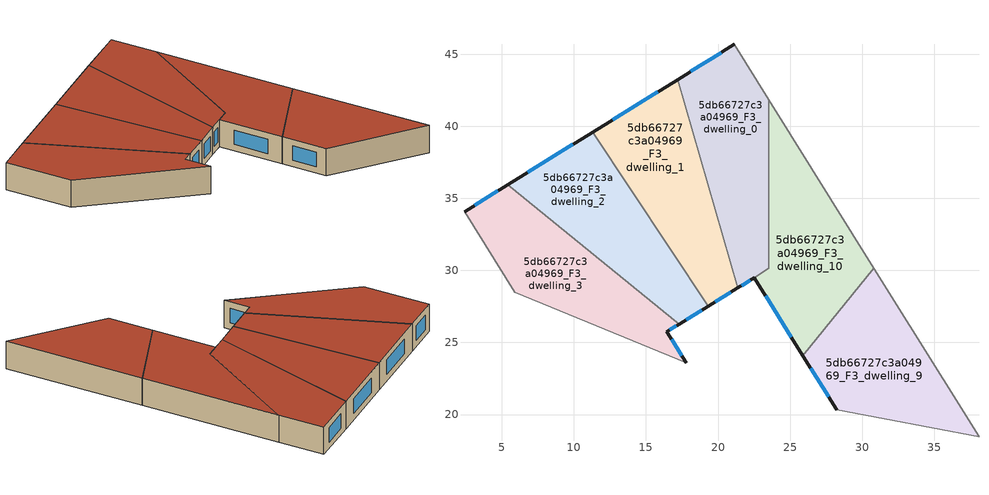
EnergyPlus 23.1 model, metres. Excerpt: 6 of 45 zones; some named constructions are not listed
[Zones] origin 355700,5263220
5db66727c3a04969_F3_dwelling_0
 floor to 5db66727c3a04969_F2_dwelling_0 (EU_floor_Construction): 21.14,45.69 23.53,41.84 23.53,30.13 21.36,28.78 17.19,43.25 z9
 wall outside (EU_wall_Construction): 21.14,45.69 17.19,43.25 / 21.36,28.78 22.51,29.5 z9:12
 wall to 5db66727c3a04969_F3_dwelling_1 (EU_wall_Construction): 17.19,43.25 21.36,28.78 z9:12
 wall adiabatic (EU_wall_Construction): 23.53,41.84 21.14,45.69 z9:12
 wall to 5db66727c3a04969_F3_dwelling_10 (EU_wall_Construction): 22.51,29.5 23.53,30.13 23.53,41.84 z9:12
 window (EU_Window_Construction): 20.21,45.12 18.12,43.82 / 21.63,28.95 22.24,29.33 z9.7:11.3
 roof outside (EU_roof_Construction): 23.53,30.13 23.53,41.84 21.14,45.69 17.19,43.25 21.36,28.78 z12
5db66727c3a04969_F3_dwelling_1
 floor to 5db66727c3a04969_F2_dwelling_1 (EU_floor_Construction): 17.19,43.25 21.36,28.78 19.34,27.53 11.31,39.6 z9
 wall outside (EU_wall_Construction): 19.34,27.53 21.36,28.78 / 17.19,43.25 11.31,39.6 z9:12
 wall to 5db66727c3a04969_F3_dwelling_2 (EU_wall_Construction): 11.31,39.6 19.34,27.53 z9:12
 window (EU_Window_Construction): 19.81,27.83 20.88,28.49 / 15.81,42.39 12.69,40.46 z9.7:11.3
 roof outside (EU_roof_Construction): 21.36,28.78 17.19,43.25 11.31,39.6 19.34,27.53 z12
5db66727c3a04969_F3_dwelling_10
 floor to 5db66727c3a04969_F2_dwelling_10 (EU_floor_Construction): 23.53,41.84 30.82,30.16 25.88,24.09 22.51,29.5 23.53,30.13 z9
 wall outside (EU_wall_Construction): 22.51,29.5 25.88,24.09 z9:12
 wall adiabatic (EU_wall_Construction): 30.82,30.16 23.53,41.84 z9:12
 wall to 5db66727c3a04969_F3_dwelling_9 (EU_wall_Construction): 25.88,24.09 30.82,30.16 z9:12
 window (EU_Window_Construction): 23.3,28.23 25.09,25.36 z9.7:11.3
 roof outside (EU_roof_Construction): 25.88,24.09 30.82,30.16 23.53,41.84 23.53,30.13 22.51,29.5 z12
5db66727c3a04969_F3_dwelling_2
 floor to 5db66727c3a04969_F2_dwelling_2 (EU_floor_Construction): 11.31,39.6 19.34,27.53 17.32,26.28 5.43,35.96 z9
 wall outside (EU_wall_Construction): 17.32,26.28 19.34,27.53 / 11.31,39.6 5.43,35.96 z9:12
 wall to 5db66727c3a04969_F3_dwelling_3 (EU_wall_Construction): 5.43,35.96 17.32,26.28 z9:12
 window (EU_Window_Construction): 17.79,26.57 18.86,27.24 / 9.93,38.75 6.81,36.81 z9.7:11.3
 roof outside (EU_roof_Construction): 19.34,27.53 11.31,39.6 5.43,35.96 17.32,26.28 z12
5db66727c3a04969_F3_dwelling_3
 floor to 5db66727c3a04969_F2_dwelling_3 (EU_floor_Construction): 17.32,26.28 16.46,25.75 17.8,23.59 5.89,28.5 2.41,34.09 5.43,35.96 z9
 wall outside (EU_wall_Construction): 17.8,23.59 16.46,25.75 17.32,26.28 / 5.43,35.96 2.41,34.09 z9:12
 wall to 5db66727c3a04969_F3_dwelling_4 (EU_wall_Construction): 5.89,28.5 17.8,23.59 z9:12
 wall adiabatic (EU_wall_Construction): 2.41,34.09 5.89,28.5 z9:12
 window (EU_Window_Construction): 16.66,25.87 17.12,26.15 / 17.49,24.09 16.77,25.24 / 4.72,35.52 3.12,34.53 z9.7:11.3
 roof outside (EU_roof_Construction): 17.8,23.59 16.46,25.75 17.32,26.28 5.43,35.96 2.41,34.09 5.89,28.5 z12
5db66727c3a04969_F3_dwelling_9
 floor to 5db66727c3a04969_F2_dwelling_9 (EU_floor_Construction): 30.82,30.16 38.11,18.46 28.22,20.34 25.88,24.09 z9
 wall outside (EU_wall_Construction): 25.88,24.09 28.22,20.34 z9:12
 wall adiabatic (EU_wall_Construction): 38.11,18.46 30.82,30.16 z9:12
 wall to 5db66727c3a04969_F3_dwelling_8 (EU_wall_Construction): 28.22,20.34 38.11,18.46 z9:12
 window (EU_Window_Construction): 26.43,23.21 27.67,21.22 z9.7:11.3
 roof outside (EU_roof_Construction): 38.11,18.46 30.82,30.16 25.88,24.09 28.22,20.34 z12
[SCHEDULE:FILE] Column Number=1; Rows to Skip at Top=0; Number of Hours of Data=8760; Column Separator=Comma; Interpolate to Timestep=No; Minutes per Item=60; Adjust Schedule for Daylight Savings=Yes
Name | File
EU_Step8_GainSchedule_5db66727c3a04969_F1_dwelling_7_f000 | ../../schedules/5db66727c3a04969/5db66727c3a04969_F1_dwelling_7_f000_gain.csv
EU_Step8_GainSchedule_5db66727c3a04969_F1_dwelling_8_f000 | ../../schedules/5db66727c3a04969/5db66727c3a04969_F1_dwelling_8_f000_gain.csv
EU_Step8_GainSchedule_5db66727c3a04969_F1_dwelling_9_f000 | ../../schedules/5db66727c3a04969/5db66727c3a04969_F1_dwelling_9_f000_gain.csv
EU_Step8_GainSchedule_5db66727c3a04969_F1_dwelling_10_f000 | ../../schedules/5db66727c3a04969/5db66727c3a04969_F1_dwelling_10_f000_gain.csv
EU_Step8_GainSchedule_5db66727c3a04969_F2_dwelling_0_f000 | ../../schedules/5db66727c3a04969/5db66727c3a04969_F2_dwelling_0_f000_gain.csv
EU_Step8_GainSchedule_5db66727c3a04969_F2_dwelling_1_f000 | ../../schedules/5db66727c3a04969/5db66727c3a04969_F2_dwelling_1_f000_gain.csv
EU_Step8_GainSchedule_5db66727c3a04969_F2_dwelling_2_f000 | ../../schedules/5db66727c3a04969/5db66727c3a04969_F2_dwelling_2_f000_gain.csv
EU_Step8_GainSchedule_5db66727c3a04969_F2_dwelling_3_f000 | ../../schedules/5db66727c3a04969/5db66727c3a04969_F2_dwelling_3_f000_gain.csv
EU_Step8_GainSchedule_5db66727c3a04969_F2_dwelling_4_f000 | ../../schedules/5db66727c3a04969/5db66727c3a04969_F2_dwelling_4_f000_gain.csv
EU_Step8_GainSchedule_5db66727c3a04969_F2_dwelling_5_f000 | ../../schedules/5db66727c3a04969/5db66727c3a04969_F2_dwelling_5_f000_gain.csv
EU_Step8_GainSchedule_5db66727c3a04969_F2_dwelling_6_f000 | ../../schedules/5db66727c3a04969/5db66727c3a04969_F2_dwelling_6_f000_gain.csv
EU_Step8_GainSchedule_5db66727c3a04969_F2_dwelling_7_f000 | ../../schedules/5db66727c3a04969/5db66727c3a04969_F2_dwelling_7_f000_gain.csv
EU_Step8_GainSchedule_5db66727c3a04969_F2_dwelling_8_f000 | ../../schedules/5db66727c3a04969/5db66727c3a04969_F2_dwelling_8_f000_gain.csv
EU_Step8_GainSchedule_5db66727c3a04969_F2_dwelling_9_f000 | ../../schedules/5db66727c3a04969/5db66727c3a04969_F2_dwelling_9_f000_gain.csv
EU_Step8_GainSchedule_5db66727c3a04969_F2_dwelling_10_f000 | ../../schedules/5db66727c3a04969/5db66727c3a04969_F2_dwelling_10_f000_gain.csv
